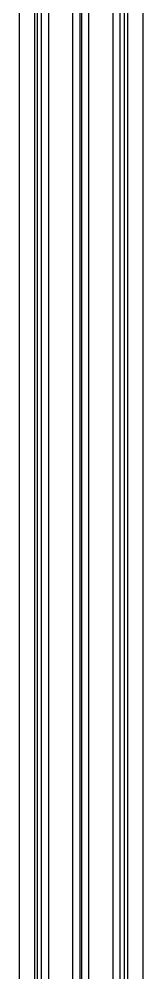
# Model space of a CAD drawing. Header units: millimetres. Extents: x -383313 to -161684, y -117025 to 99224.
# Drawn here: x -332372.6 to -332312.6, y 34230.8 to 34694 of the extents above; entities that cross this region are included whole.
import ezdxf

# ---------------------------------------------------------------- set-up
doc = ezdxf.new("R2010")
doc.units = ezdxf.units.MM
doc.header["$MEASUREMENT"] = 0
doc.layers.add('PV-3401', color=7, linetype='Continuous')

# ---------------------------------------------------------------- blocks, each defined once
blk = doc.blocks.new('*U200')
at = {"layer": 'PV-3401'}
for p, q in [((-1658.6, 5357.65), (1031.4, 5357.65)), ((-1658.6, 5350.15), (1146.4, 5350.15)), ((1146.4, 5348.7), (-1658.6, 5348.7)), ((1146.4, 5346.69), (-1658.6, 5346.69)), ((1146.4, 5343.19), (-1658.6, 5343.19)), ((1146.4, 5331.51), (-1658.6, 5331.51)), ((1146.4, 5328.01), (-1658.6, 5328.01)), ((1146.4, 5327.23), (-1658.6, 5327.23)), ((1146.4, 5323.73), (-1658.6, 5323.73)), ((1146.4, 5312.05), (-1658.6, 5312.05)), ((1146.4, 5308.55), (-1658.6, 5308.55)), ((1146.4, 5306.54), (-1658.6, 5306.54)), ((-1658.6, 5305.15), (1146.4, 5305.15)), ((-1658.6, 5297.65), (1031.4, 5297.65))]:
    blk.add_line(p, q, dxfattribs=at)

msp = doc.modelspace()

# ---------------------------------------------------------------- block references
at = {"layer": 'PV-3401', "rotation": 270}
msp.add_blockref('*U200', (-337670.22725, 34914.05004), dxfattribs=at)

doc.saveas('drawing.dxf')
